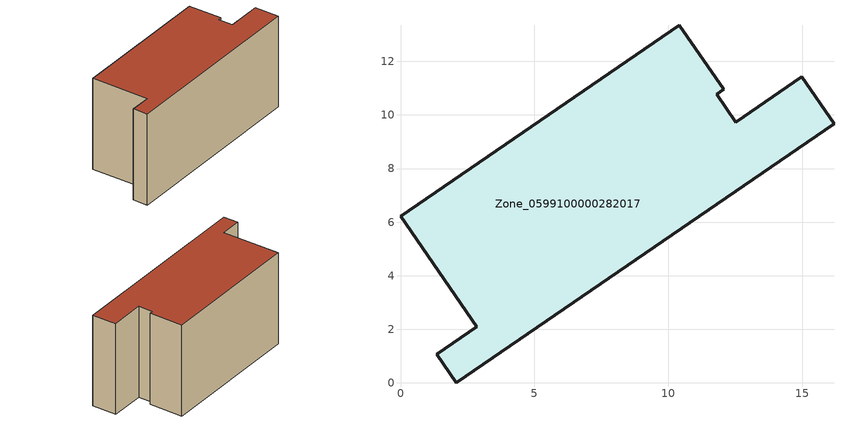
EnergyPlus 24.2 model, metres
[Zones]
Zone_0599100000282017
 floor ground (C_G): 11.81,10.78 12.52,9.73 14.98,11.42 16.18,9.67 2.09,0 1.36,1.07 2.84,2.09 0,6.21 10.41,13.35 12.06,10.95 z0.22
 wall outside (C_F): 2.09,0 16.18,9.67 14.98,11.42 12.52,9.73 11.81,10.78 12.06,10.95 10.41,13.35 0,6.21 2.84,2.09 1.36,1.07 2.09,0 z0.22:8.29
 roof outside (C_R): 11.81,10.78 12.06,10.95 10.41,13.35 0,6.21 2.84,2.09 1.36,1.07 2.09,0 16.18,9.67 14.98,11.42 12.52,9.73 z8.29
[BUILDING]
Pand.0599100000282017: North Axis=0; Terrain=City; Loads Convergence Tolerance Value=0.04; Temperature Convergence Tolerance Value=0.4; Solar Distribution=FullExterior; Maximum Number of Warmup Days=25; Minimum Number of Warmup Days=1
[Site:Location]
Rotterdam.The.Hague.AP_ZH_NLD Design_Conditions: Latitude=51.96; Longitude=4.45; Time Zone=1; Elevation=-4.5
[SITE:GROUNDTEMPERATURE:BUILDINGSURFACE]
18, 18, 18, 18, 18, 18, 18, 18, 18, 18, 18, 18
[MATERIAL] Thermal Absorptance=0.9; Solar Absorptance=0.7; Visible Absorptance=0.7
Name | Roughness | Thickness | Conductivity | Density | Specific Heat
G.TI.1992-2005 | MediumSmooth | 0.15 | 0.06 | 540 | 1210
F.TI.1992-2005 | Rough | 0.3 | 0.12 | 1920 | 840
R.TI.1992-2005 | MediumRough | 0.2 | 0.08 | 1500 | 1000
[CONSTRUCTION]
C_G: G.TI.1992-2005
C_F: F.TI.1992-2005
C_R: R.TI.1992-2005
[ZONE]
Zone_0599100000282017: Type=1; Multiplier=1; Ceiling Height=Autocalculate; Volume=Autocalculate; Floor Area=autocalculate; Part of Total Floor Area=Yes
[ZONEINFILTRATION:DESIGNFLOWRATE]
Infil_Zone_0599100000282017: Zone or ZoneList or Space or SpaceList=Zone_0599100000282017; Schedule=AlwaysOn; Design Flow Rate Calculation Method=Flow/Area; Flow Rate per Floor Area=0.0015; Constant Term Coefficient=1; Temperature Term Coefficient=0; Velocity Term Coefficient=0; Velocity Squared Term Coefficient=0
[HVACTEMPLATE:ZONE:IDEALLOADSAIRSYSTEM]
Zone_0599100000282017: Maximum Heating Supply Air Temperature=50; Minimum Cooling Supply Air Temperature=13; Maximum Heating Supply Air Humidity Ratio=0.0156; Minimum Cooling Supply Air Humidity Ratio=0.0077; Heating Limit=NoLimit; Cooling Limit=NoLimit; Dehumidification Control Type=ConstantSensibleHeatRatio; Cooling Sensible Heat Ratio=0.7; Dehumidification Setpoint=60; Humidification Control Type=None; Humidification Setpoint=30; Outdoor Air Method=None; Outdoor Air Flow Rate per Person=0.00944; Outdoor Air Flow Rate per Zone Floor Area=0; Outdoor Air Flow Rate per Zone=0; Demand Controlled Ventilation Type=None; Outdoor Air Economizer Type=NoEconomizer; Heat Recovery Type=None; Sensible Heat Recovery Effectiveness=0.7; Latent Heat Recovery Effectiveness=0.65
[ZONECONTROL:THERMOSTAT]
ThermostatControl_Zone_0599100000282017: Zone or ZoneList=Zone_0599100000282017; Control Type Schedule=DualSetpointControlType; Control 1=Thermostat_Zone_0599100000282017; Temperature Difference Between Cutout And Setpoint=0
[THERMOSTATSETPOINT:DUALSETPOINT]
Thermostat_Zone_0599100000282017: Heating Setpoint Temperature Schedule=HeatingSetpoint_Zone_0599100000282017; Cooling Setpoint Temperature Schedule=CoolingSetpoint_Zone_0599100000282017
[SCHEDULE:COMPACT]
HeatingSetpoint_Zone_0599100000282017: Through: 12/31, For: AllDays, Until: 24:00, 21
CoolingSetpoint_Zone_0599100000282017: Through: 12/31, For: AllDays, Until: 24:00, 24
DualSetpointControlType: Through: 12/31, For: AllDays, Until: 24:00, 4
AlwaysOn: Through: 12/31, For: AllDays, Until: 24:00, 1
